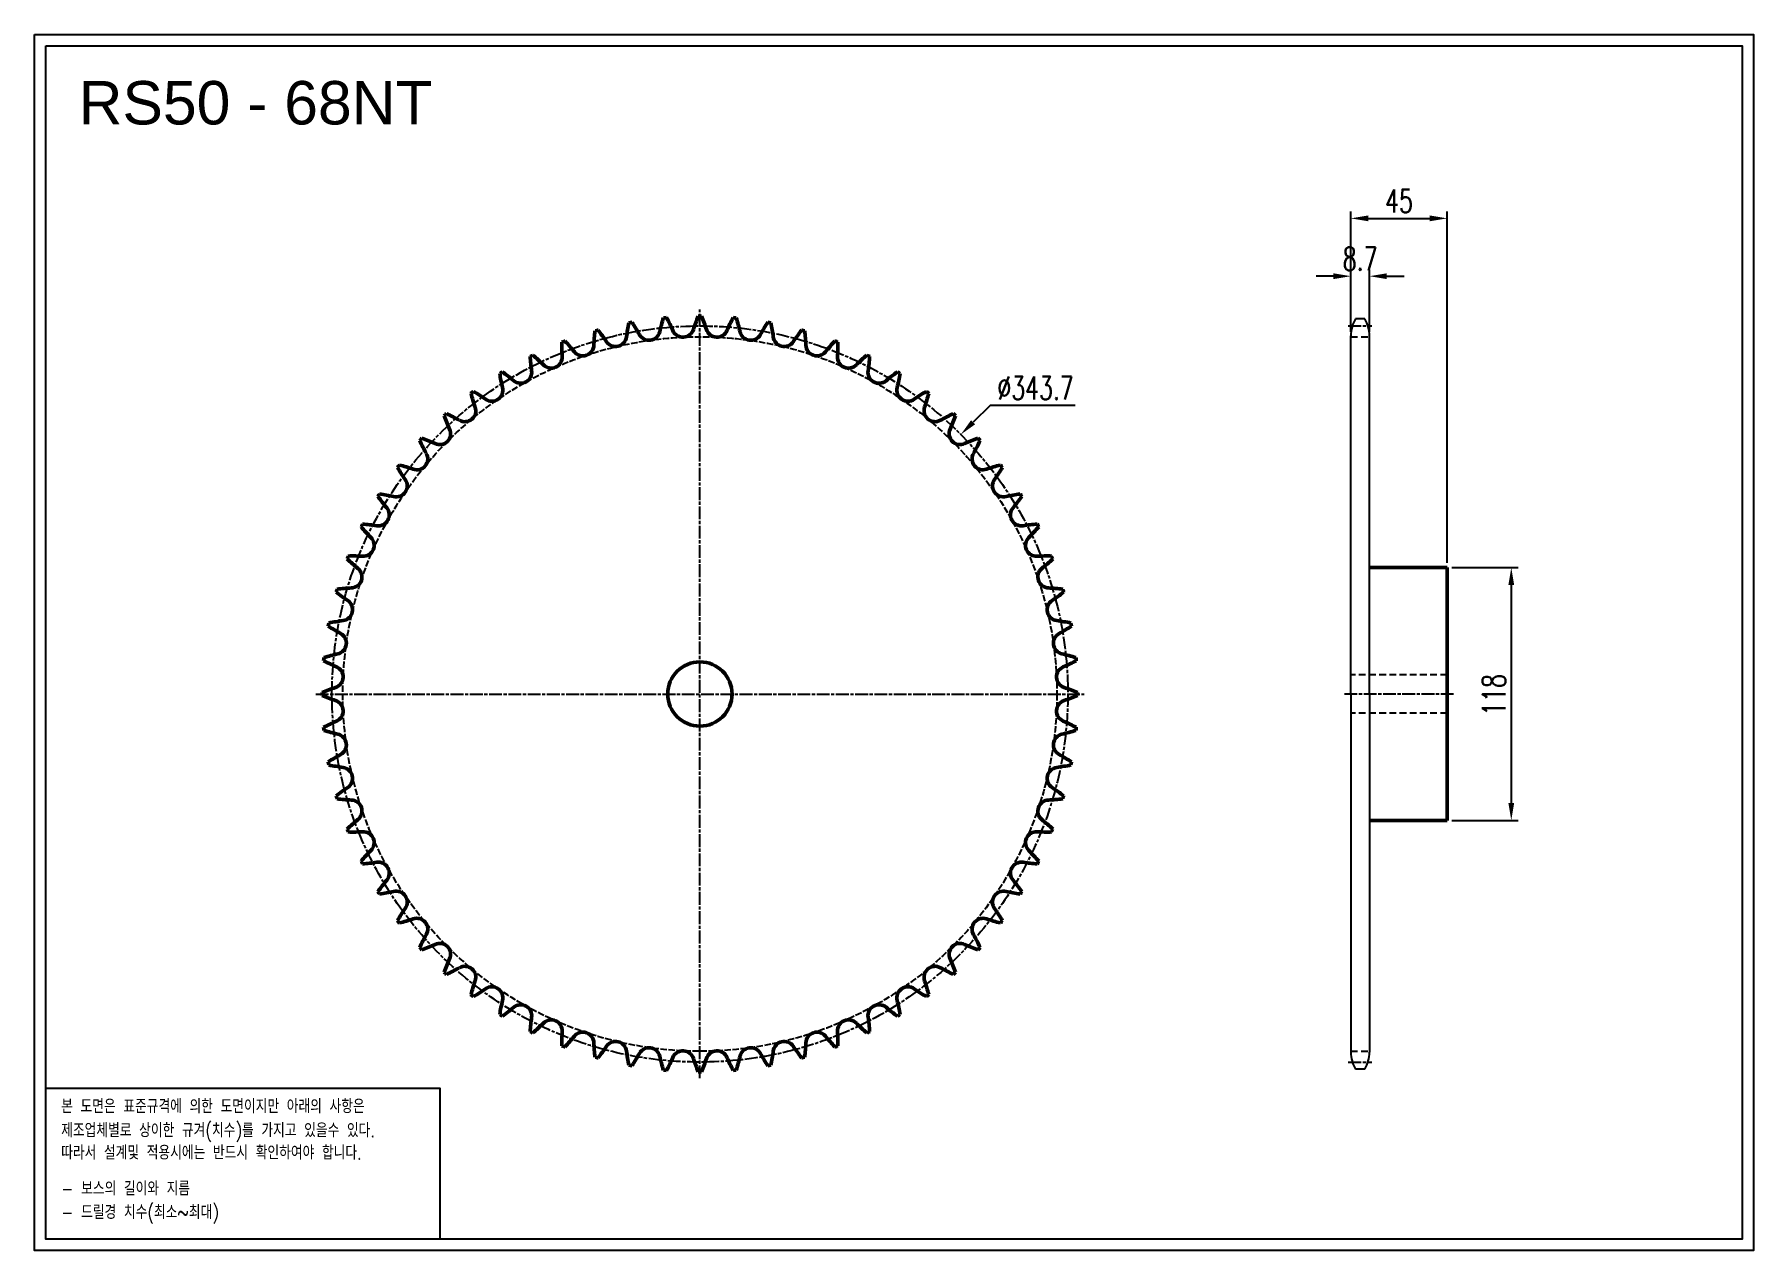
# Model space of a CAD drawing. Header units: millimetres. Extents: x 8896 to 9699, y 3050 to 3618.
import ezdxf

# ---------------------------------------------------------------- set-up
doc = ezdxf.new("R2010")
doc.units = ezdxf.units.MM
for name, pattern in [('AM_ISO02W050', [7.5, 6, -1.5]), ('AM_ISO02W050x2', [3.75, 3, -0.75]), ('AM_ISO08W050', [18, 12, -1.5, 3, -1.5]), ('AM_ISO08W050x2', [9, 6, -0.75, 1.5, -0.75]), ('HIDDEN', [9.525, 6.35, -3.175])]:
    doc.linetypes.add(name, pattern=pattern)
for name, color, linetype, lineweight in [('20', 7, 'Continuous', 50), ('21', 6, 'AM_ISO02W050', 25), ('22', 30, 'AM_ISO08W050', 25), ('23', 40, 'AM_ISO08W050', 25), ('VIS', 7, 'Continuous', 50)]:
    doc.layers.add(name, color=color, linetype=linetype, lineweight=lineweight)
doc.layers.add('HL', color=2, linetype='HIDDEN')
doc.layers.add('S-DIM', color=7, linetype='Continuous')
doc.styles.add('HAN', font='ROMANS.shx', dxfattribs={"width": 0.7, "bigfont": 'whgtxt.shx'})
doc.styles.add('HSG', font='SIMPLEX.shx', dxfattribs={"width": 0.7, "bigfont": 'HSG.shx'})
doc.styles.get("Standard").update_dxf_attribs({"font": 'arial.ttf'})
doc.dimstyles.new('APP23', dxfattribs={"dimscale": 4.5, "dimtxt": 2.4, "dimasz": 1.8, "dimexe": 0.7, "dimexo": 0.5, "dimgap": 0.6, "dimtad": 1, "dimtoh": 1, "dimdec": 1, "dimrnd": 0.01, "dimzin": 9, "dimdsep": 46, "dimtxsty": 'HSG', "dimcen": 0, "dimclrd": 1, "dimclre": 1, "dimclrt": 256, "dimazin": 2, "dimtp": 1, "dimtm": 1, "dimtfac": 0.5, "dimtdec": 1, "dimtix": 1, "dimtofl": 0, "dimtmove": 0, "dimatfit": 3, "dimfxl": 0, "dimtvp": 1, "dimtolj": 2, "dimlwd": -1, "dimlwe": -1, "dimarcsym": 0})

# ---------------------------------------------------------------- blocks, each defined once
blk = doc.blocks.new('*D1')
at = {"layer": 'Defpoints', "color": 0, "transparency": 16777216}
for p in [(9328.7, 3431.39), (9084.92, 3189.06)]:
    blk.add_point(p, dxfattribs=at)
at = {"layer": 'S-DIM', "color": 1, "transparency": 16777216}
for p, q in [((9342.37, 3444.98), (9334.44, 3437.1)), ((9382.15, 3444.98), (9342.37, 3444.98))]:
    blk.add_line(p, q, dxfattribs=at)
blk.add_solid([(9333.49, 3438.06), (9335.39, 3436.14), (9328.7, 3431.39)], dxfattribs=at)
at = {"layer": 'S-DIM', "transparency": 16777216, "insert": (9363.61, 3453.08), "char_height": 10.8, "attachment_point": 5, "style": 'HSG'}
blk.add_mtext('\\A2;∅343.7', dxfattribs=at)
blk = doc.blocks.new('*D2')
at = {"layer": 'Defpoints', "color": 0, "transparency": 16777216}
for p in [(9519.58, 3505.29), (9510.88, 3477.01), (9519.58, 3477.01)]:
    blk.add_point(p, dxfattribs=at)
at = {"layer": 'S-DIM', "color": 1, "transparency": 16777216}
for p, q in [((9502.78, 3505.29), (9494.68, 3505.29)), ((9510.88, 3479.26), (9510.88, 3508.44)), ((9519.58, 3479.26), (9519.58, 3508.44)), ((9527.68, 3505.29), (9535.78, 3505.29))]:
    blk.add_line(p, q, dxfattribs=at)
for points in [[(9502.78, 3506.64), (9502.78, 3503.94), (9510.88, 3505.29)], [(9527.68, 3506.64), (9527.68, 3503.94), (9519.58, 3505.29)]]:
    blk.add_solid(points, dxfattribs=at)
at = {"layer": 'S-DIM', "transparency": 16777216, "insert": (9515.23, 3513.39), "char_height": 10.8, "attachment_point": 5, "style": 'HSG'}
blk.add_mtext('\\A2;8.7', dxfattribs=at)
blk = doc.blocks.new('*D3')
at = {"layer": 'Defpoints', "color": 0, "transparency": 16777216}
for p in [(9555.88, 3532.29), (9510.88, 3477.01), (9555.88, 3369.22)]:
    blk.add_point(p, dxfattribs=at)
at = {"layer": 'S-DIM', "color": 1, "transparency": 16777216}
for p, q in [((9510.88, 3479.26), (9510.88, 3535.44)), ((9555.88, 3371.47), (9555.88, 3535.44)), ((9518.98, 3532.29), (9547.78, 3532.29))]:
    blk.add_line(p, q, dxfattribs=at)
for points in [[(9518.98, 3533.64), (9518.98, 3530.94), (9510.88, 3532.29)], [(9547.78, 3533.64), (9547.78, 3530.94), (9555.88, 3532.29)]]:
    blk.add_solid(points, dxfattribs=at)
at = {"layer": 'S-DIM', "transparency": 16777216, "insert": (9533.38, 3540.39), "char_height": 10.8, "attachment_point": 5, "style": 'HSG'}
blk.add_mtext('\\A2;45', dxfattribs=at)
blk = doc.blocks.new('*D4')
at = {"layer": 'Defpoints', "color": 0, "transparency": 16777216}
for p in [(9555.88, 3369.22), (9555.88, 3251.22), (9585.83, 3251.22)]:
    blk.add_point(p, dxfattribs=at)
at = {"layer": 'S-DIM', "color": 1, "transparency": 16777216}
for p, q in [((9558.13, 3369.22), (9588.98, 3369.22)), ((9585.83, 3361.12), (9585.83, 3259.32)), ((9558.13, 3251.22), (9588.98, 3251.22))]:
    blk.add_line(p, q, dxfattribs=at)
for points in [[(9584.48, 3361.12), (9587.18, 3361.12), (9585.83, 3369.22)], [(9584.48, 3259.32), (9587.18, 3259.32), (9585.83, 3251.22)]]:
    blk.add_solid(points, dxfattribs=at)
at = {"layer": 'S-DIM', "transparency": 16777216, "insert": (9577.73, 3309.8), "char_height": 10.8, "attachment_point": 5, "rotation": 90, "style": 'HSG'}
blk.add_mtext('\\A2;118', dxfattribs=at)

msp = doc.modelspace()

# ---------------------------------------------------------------- linework, layer by layer
for p, q in [((9517.46, 3485.4), (9513.01, 3485.4)), ((9510.88, 3310.22), (9510.88, 3477.47)), ((9519.58, 3310.22), (9519.58, 3477.47)), ((9510.88, 3310.22), (9510.88, 3142.98)), ((9519.58, 3310.22), (9519.58, 3142.98)), ((9517.46, 3135.04), (9513.01, 3135.04))]:
    msp.add_line(p, q)
for points in [[(8895.94, 3618.19), (9699.03, 3618.19), (9699.03, 3050.35), (8895.94, 3050.35)], [(8901.35, 3612.78), (9693.62, 3612.78), (9693.62, 3055.76), (8901.35, 3055.76)]]:
    msp.add_lwpolyline(points, close=True)
at = {"color": 6}
msp.add_lwpolyline([(8901.35, 3126.25), (9085.35, 3126.25), (9085.35, 3055.76), (8901.35, 3055.76)], close=True, dxfattribs=at)
for centre, start, end in [((9526.76, 3477.47), 150, 180), ((9503.71, 3477.47), 0, 30), ((9526.76, 3142.98), 180, 210), ((9503.71, 3142.98), 330, 0)]:
    msp.add_arc(centre, 15.87, start, end)
at = {"layer": '20'}
msp.add_circle((9206.81, 3310.22), 15, dxfattribs=at)
for centre, radius, start, end in [((9271.31, 3460.57), 85.34, 162.77172, 167.27941), ((9206.81, 3310.22), 176.45, 95.05539, 95.53284), ((9115.78, 3446.16), 85.34, 23.30882, 27.81652), ((9284.91, 3453.98), 85.34, 157.4776, 161.98529), ((9206.81, 3310.22), 176.45, 89.76127, 90.23873), ((9128.71, 3453.98), 85.34, 18.01471, 22.5224), ((9297.84, 3446.16), 85.34, 152.18348, 156.69118), ((9206.81, 3310.22), 176.45, 84.46716, 84.94461), ((9142.3, 3460.57), 85.34, 12.72059, 17.22828), ((9242.58, 3469.86), 85.34, 173.35995, 177.86765), ((9206.81, 3310.22), 176.45, 105.64363, 106.12108), ((9092.35, 3427.12), 85.34, 33.89706, 38.40475), ((9257.16, 3465.88), 85.34, 168.06584, 172.57353), ((9206.81, 3310.22), 176.45, 100.34951, 100.82696), ((9103.62, 3437.18), 85.34, 28.60294, 33.11064), ((9183.05, 3480.49), 5.13, 208.60294, 347.27941), ((9198.87, 3481.96), 5.13, 203.30882, 341.98529), ((9214.75, 3481.96), 5.13, 198.01471, 336.69118), ((9230.56, 3480.49), 5.13, 192.72059, 331.39706), ((9309.99, 3437.18), 85.34, 146.88936, 151.39706), ((9206.81, 3310.22), 176.45, 79.17304, 79.65049), ((9156.45, 3465.88), 85.34, 7.42647, 11.93416), ((9321.27, 3427.12), 85.34, 141.59525, 146.10294), ((9206.81, 3310.22), 176.45, 73.87892, 74.35637), ((9171.03, 3469.86), 85.34, 2.13235, 6.64005), ((9227.7, 3472.49), 85.34, 178.65407, 183.16176), ((9206.81, 3310.22), 176.45, 110.93774, 111.4152), ((9082.05, 3416.06), 85.34, 39.19118, 43.69887), ((9152.17, 3473.23), 5.13, 219.19118, 357.86765), ((9167.45, 3477.58), 5.13, 213.89706, 352.57353), ((9246.17, 3477.58), 5.13, 187.42647, 326.10294), ((9261.44, 3473.23), 5.13, 182.13235, 320.80882), ((9331.56, 3416.06), 85.34, 136.30113, 140.80882), ((9206.81, 3310.22), 176.45, 68.5848, 69.06226), ((9185.91, 3472.49), 85.34, 356.83824, 1.34593), ((9206.81, 3310.22), 176.45, 116.23186, 116.70931), ((9212.64, 3473.72), 85.34, 183.94819, 188.45588), ((9072.82, 3404.1), 85.34, 44.48529, 48.99299), ((9137.36, 3467.49), 5.13, 224.48529, 3.16176), ((9276.25, 3467.49), 5.13, 176.83824, 315.51471), ((9340.8, 3404.1), 85.34, 131.00701, 135.51471), ((9206.81, 3310.22), 176.45, 63.29069, 63.76814), ((9200.97, 3473.72), 85.34, 351.54412, 356.05181), ((9206.81, 3310.22), 176.45, 121.52598, 122.00343), ((9197.53, 3473.56), 85.34, 189.24231, 193.75), ((9064.73, 3391.33), 85.34, 49.77941, 54.28711), ((9123.15, 3460.42), 5.13, 229.77941, 8.45588), ((9290.46, 3460.42), 5.13, 171.54412, 310.22059), ((9348.89, 3391.33), 85.34, 125.71289, 130.22059), ((9216.08, 3473.56), 85.34, 346.25, 350.75769), ((9206.81, 3310.22), 176.45, 57.99657, 58.47402), ((9206.81, 3310.22), 176.45, 126.8201, 127.29755), ((9182.5, 3472.01), 85.34, 194.53642, 199.04412), ((9057.85, 3377.88), 85.34, 55.07353, 59.58122), ((9109.65, 3452.06), 5.13, 235.07353, 13.75), ((9303.96, 3452.06), 5.13, 166.25, 304.92647), ((9355.76, 3377.88), 85.34, 120.41878, 124.92647), ((9231.11, 3472.01), 85.34, 340.95588, 345.46358), ((9206.81, 3310.22), 176.45, 52.70245, 53.1799), ((9206.81, 3310.22), 176.45, 132.11422, 132.59167), ((9167.68, 3469.08), 85.34, 199.83054, 204.33824), ((9052.24, 3363.85), 85.34, 60.36765, 64.87534), ((9096.98, 3442.49), 5.13, 240.36765, 19.04412), ((9316.64, 3442.49), 5.13, 160.95588, 299.63235), ((9361.37, 3363.85), 85.34, 115.12466, 119.63235), ((9245.94, 3469.08), 85.34, 335.66176, 340.16946), ((9206.81, 3310.22), 176.45, 47.40833, 47.88578), ((9206.81, 3310.22), 176.45, 137.40833, 137.88578), ((9047.95, 3349.36), 85.34, 65.66176, 70.16946), ((9085.24, 3431.79), 5.13, 245.66176, 24.33824), ((9328.37, 3431.79), 5.13, 155.66176, 294.33824), ((9365.66, 3349.36), 85.34, 109.83054, 114.33824), ((9206.81, 3310.22), 176.45, 42.11422, 42.59167), ((9074.54, 3420.05), 5.13, 250.95588, 29.63235), ((9153.18, 3464.79), 85.34, 205.12466, 209.63235), ((9339.07, 3420.05), 5.13, 150.36765, 289.04412), ((9260.43, 3464.79), 85.34, 330.36765, 334.87534), ((9206.81, 3310.22), 176.45, 142.70245, 143.1799), ((9139.15, 3459.18), 85.34, 210.41878, 214.92647), ((9045.02, 3334.53), 85.34, 70.95588, 75.46358), ((9368.59, 3334.53), 85.34, 104.53642, 109.04412), ((9274.46, 3459.18), 85.34, 325.07353, 329.58122), ((9206.81, 3310.22), 176.45, 36.8201, 37.29755), ((9064.97, 3407.38), 5.13, 256.25, 34.92647), ((9348.64, 3407.38), 5.13, 145.07353, 283.75), ((9056.61, 3393.88), 5.13, 261.54412, 40.22059), ((9206.81, 3310.22), 176.45, 147.99657, 148.47402), ((9125.7, 3452.3), 85.34, 215.71289, 220.22059), ((9043.47, 3319.5), 85.34, 76.25, 80.75769), ((9370.14, 3319.5), 85.34, 99.24231, 103.75), ((9357, 3393.88), 5.13, 139.77941, 278.45588), ((9287.92, 3452.3), 85.34, 319.77941, 324.28711), ((9206.81, 3310.22), 176.45, 31.52598, 32.00343), ((9206.81, 3310.22), 176.45, 153.29069, 153.76814), ((9043.31, 3304.39), 85.34, 81.54412, 86.05181), ((9370.3, 3304.39), 85.34, 93.94819, 98.45588), ((9206.81, 3310.22), 176.45, 26.23186, 26.70931), ((9112.93, 3444.21), 85.34, 221.00701, 225.51471), ((9049.54, 3379.67), 5.13, 266.83824, 45.51471), ((9364.08, 3379.67), 5.13, 134.48529, 273.16176), ((9300.68, 3444.21), 85.34, 314.48529, 318.99299), ((9206.81, 3310.22), 176.45, 158.5848, 159.06226), ((9100.97, 3434.98), 85.34, 226.30113, 230.80882), ((9044.55, 3289.33), 85.34, 86.83824, 91.34593), ((9369.07, 3289.33), 85.34, 88.65407, 93.16176), ((9312.64, 3434.98), 85.34, 309.19118, 313.69887), ((9206.81, 3310.22), 176.45, 20.93774, 21.4152), ((9043.8, 3364.86), 5.13, 272.13235, 50.80882), ((9369.81, 3364.86), 5.13, 129.19118, 267.86765), ((9206.81, 3310.22), 176.45, 163.87892, 164.35637), ((9089.91, 3424.68), 85.34, 231.59525, 236.10294), ((9047.17, 3274.45), 85.34, 92.13235, 96.64005), ((9366.45, 3274.45), 85.34, 83.35995, 87.86765), ((9323.7, 3424.68), 85.34, 303.89706, 308.40475), ((9206.81, 3310.22), 176.45, 15.64363, 16.12108), ((9039.45, 3349.58), 5.13, 277.42647, 56.10294), ((9374.16, 3349.58), 5.13, 123.89706, 262.57353), ((9206.81, 3310.22), 176.45, 169.17304, 169.65049), ((9079.85, 3413.41), 85.34, 236.88936, 241.39706), ((9051.15, 3259.87), 85.34, 97.42647, 101.93416), ((9362.47, 3259.87), 85.34, 78.06584, 82.57353), ((9333.76, 3413.41), 85.34, 298.60294, 303.11064), ((9206.81, 3310.22), 176.45, 10.34951, 10.82696), ((9036.54, 3333.98), 5.13, 282.72059, 61.39706), ((9377.08, 3333.98), 5.13, 118.60294, 257.27941), ((9206.81, 3310.22), 176.45, 174.46716, 174.94461), ((9070.87, 3401.25), 85.34, 242.18348, 246.69118), ((9056.46, 3245.72), 85.34, 102.72059, 107.22828), ((9357.16, 3245.72), 85.34, 72.77172, 77.27941), ((9342.74, 3401.25), 85.34, 293.30882, 297.81652), ((9206.81, 3310.22), 176.45, 5.05539, 5.53284), ((9035.07, 3318.16), 5.13, 288.01471, 66.69118), ((9378.54, 3318.16), 5.13, 113.30882, 251.98529), ((9063.05, 3232.12), 85.34, 108.01471, 112.5224), ((9206.81, 3310.22), 176.45, 179.76127, 180.23873), ((9063.05, 3388.32), 85.34, 247.4776, 251.98529), ((9350.56, 3232.12), 85.34, 67.4776, 71.98529), ((9350.56, 3388.32), 85.34, 288.01471, 292.5224), ((9206.81, 3310.22), 176.45, 359.76127, 0.23873), ((9035.07, 3302.28), 5.13, 293.30882, 71.98529), ((9378.54, 3302.28), 5.13, 108.01471, 246.69118), ((9070.87, 3219.19), 85.34, 113.30882, 117.81652), ((9206.81, 3310.22), 176.45, 185.05539, 185.53284), ((9056.46, 3374.73), 85.34, 252.77172, 257.27941), ((9357.16, 3374.73), 85.34, 282.72059, 287.22828), ((9342.74, 3219.19), 85.34, 62.18348, 66.69118), ((9206.81, 3310.22), 176.45, 354.46716, 354.94461), ((9036.54, 3286.47), 5.13, 298.60294, 77.27941), ((9377.08, 3286.47), 5.13, 102.72059, 241.39706), ((9079.85, 3207.04), 85.34, 118.60294, 123.11064), ((9206.81, 3310.22), 176.45, 190.34951, 190.82696), ((9051.15, 3360.58), 85.34, 258.06584, 262.57353), ((9362.47, 3360.58), 85.34, 277.42647, 281.93416), ((9333.76, 3207.04), 85.34, 56.88936, 61.39706), ((9206.81, 3310.22), 176.45, 349.17304, 349.65049), ((9039.45, 3270.86), 5.13, 303.89706, 82.57353), ((9374.16, 3270.86), 5.13, 97.42647, 236.10294), ((9089.91, 3195.76), 85.34, 123.89706, 128.40475), ((9206.81, 3310.22), 176.45, 195.64363, 196.12108), ((9047.17, 3346), 85.34, 263.35995, 267.86765), ((9043.8, 3255.59), 5.13, 309.19118, 87.86765), ((9369.81, 3255.59), 5.13, 92.13235, 230.80882), ((9366.45, 3346), 85.34, 272.13235, 276.64005), ((9323.7, 3195.76), 85.34, 51.59525, 56.10294), ((9206.81, 3310.22), 176.45, 343.87892, 344.35637), ((9100.97, 3185.47), 85.34, 129.19118, 133.69887), ((9206.81, 3310.22), 176.45, 200.93774, 201.4152), ((9044.55, 3331.12), 85.34, 268.65407, 273.16176), ((9049.54, 3240.78), 5.13, 314.48529, 93.16176), ((9364.08, 3240.78), 5.13, 86.83824, 225.51471), ((9369.07, 3331.12), 85.34, 266.83824, 271.34593), ((9312.64, 3185.47), 85.34, 46.30113, 50.80882), ((9206.81, 3310.22), 176.45, 338.5848, 339.06226), ((9112.93, 3176.23), 85.34, 134.48529, 138.99299), ((9300.68, 3176.23), 85.34, 41.00701, 45.51471), ((9206.81, 3310.22), 176.45, 206.23186, 206.70931), ((9043.31, 3316.06), 85.34, 273.94819, 278.45588), ((9056.61, 3226.57), 5.13, 319.77941, 98.45588), ((9357, 3226.57), 5.13, 81.54412, 220.22059), ((9370.3, 3316.06), 85.34, 261.54412, 266.05181), ((9206.81, 3310.22), 176.45, 333.29069, 333.76814), ((9125.7, 3168.14), 85.34, 139.77941, 144.28711), ((9287.92, 3168.14), 85.34, 35.71289, 40.22059), ((9206.81, 3310.22), 176.45, 211.52598, 212.00343), ((9043.47, 3300.95), 85.34, 279.24231, 283.75), ((9064.97, 3213.07), 5.13, 325.07353, 103.75), ((9348.64, 3213.07), 5.13, 76.25, 214.92647), ((9370.14, 3300.95), 85.34, 256.25, 260.75769), ((9206.81, 3310.22), 176.45, 327.99657, 328.47402), ((9139.15, 3161.27), 85.34, 145.07353, 149.58122), ((9206.81, 3310.22), 176.45, 216.8201, 217.29755), ((9045.02, 3285.92), 85.34, 284.53642, 289.04412), ((9074.54, 3200.39), 5.13, 330.36765, 109.04412), ((9339.07, 3200.39), 5.13, 70.95588, 209.63235), ((9368.59, 3285.92), 85.34, 250.95588, 255.46358), ((9274.46, 3161.27), 85.34, 30.41878, 34.92647), ((9206.81, 3310.22), 176.45, 322.70245, 323.1799), ((9153.18, 3155.66), 85.34, 150.36765, 154.87534), ((9260.43, 3155.66), 85.34, 25.12466, 29.63235), ((9206.81, 3310.22), 176.45, 222.11422, 222.59167), ((9047.95, 3271.09), 85.34, 289.83054, 294.33824), ((9085.24, 3188.66), 5.13, 335.66176, 114.33824), ((9328.37, 3188.66), 5.13, 65.66176, 204.33824), ((9365.66, 3271.09), 85.34, 245.66176, 250.16946), ((9206.81, 3310.22), 176.45, 317.40833, 317.88578), ((9167.68, 3151.37), 85.34, 155.66176, 160.16946), ((9206.81, 3310.22), 176.45, 227.40833, 227.88578), ((9052.24, 3256.6), 85.34, 295.12466, 299.63235), ((9096.98, 3177.96), 5.13, 340.95588, 119.63235), ((9316.64, 3177.96), 5.13, 60.36765, 199.04412), ((9361.37, 3256.6), 85.34, 240.36765, 244.87534), ((9245.94, 3151.37), 85.34, 19.83054, 24.33824), ((9206.81, 3310.22), 176.45, 312.11422, 312.59167), ((9182.5, 3148.44), 85.34, 160.95588, 165.46358), ((9057.85, 3242.57), 85.34, 300.41878, 304.92647), ((9109.65, 3168.39), 5.13, 346.25, 124.92647), ((9303.96, 3168.39), 5.13, 55.07353, 193.75), ((9355.76, 3242.57), 85.34, 235.07353, 239.58122), ((9231.11, 3148.44), 85.34, 14.53642, 19.04412), ((9206.81, 3310.22), 176.45, 232.70245, 233.1799), ((9197.53, 3146.89), 85.34, 166.25, 170.75769), ((9123.15, 3160.03), 5.13, 351.54412, 130.22059), ((9290.46, 3160.03), 5.13, 49.77941, 188.45588), ((9216.08, 3146.89), 85.34, 9.24231, 13.75), ((9206.81, 3310.22), 176.45, 306.8201, 307.29755), ((9206.81, 3310.22), 176.45, 237.99657, 238.47402), ((9064.73, 3229.11), 85.34, 305.71289, 310.22059), ((9212.64, 3146.73), 85.34, 171.54412, 176.05181), ((9072.82, 3216.35), 85.34, 311.00701, 315.51471), ((9137.36, 3152.95), 5.13, 356.83824, 135.51471), ((9276.25, 3152.95), 5.13, 44.48529, 183.16176), ((9340.8, 3216.35), 85.34, 224.48529, 228.99299), ((9200.97, 3146.73), 85.34, 3.94819, 8.45588), ((9348.89, 3229.11), 85.34, 229.77941, 234.28711), ((9206.81, 3310.22), 176.45, 301.52598, 302.00343), ((9206.81, 3310.22), 176.45, 243.29069, 243.76814), ((9227.7, 3147.96), 85.34, 176.83824, 181.34593), ((9082.05, 3204.39), 85.34, 316.30113, 320.80882), ((9152.17, 3147.22), 5.13, 2.13235, 140.80882), ((9261.44, 3147.22), 5.13, 39.19118, 177.86765), ((9331.56, 3204.39), 85.34, 219.19118, 223.69887), ((9185.91, 3147.96), 85.34, 358.65407, 3.16176), ((9206.81, 3310.22), 176.45, 296.23186, 296.70931), ((9206.81, 3310.22), 176.45, 248.5848, 249.06226), ((9242.58, 3150.58), 85.34, 182.13235, 186.64005), ((9206.81, 3310.22), 176.45, 253.87892, 254.35637), ((9092.35, 3193.33), 85.34, 321.59525, 326.10294), ((9167.45, 3142.87), 5.13, 7.42647, 146.10294), ((9257.16, 3154.56), 85.34, 187.42647, 191.93416), ((9103.62, 3183.27), 85.34, 326.88936, 331.39706), ((9183.05, 3139.95), 5.13, 12.72059, 151.39706), ((9271.31, 3159.88), 85.34, 192.72059, 197.22828), ((9115.78, 3174.29), 85.34, 332.18348, 336.69118), ((9198.87, 3138.49), 5.13, 18.01471, 156.69118), ((9284.91, 3166.47), 85.34, 198.01471, 202.5224), ((9128.71, 3166.47), 85.34, 337.4776, 341.98529), ((9214.75, 3138.49), 5.13, 23.30882, 161.98529), ((9297.84, 3174.29), 85.34, 203.30882, 207.81652), ((9142.3, 3159.88), 85.34, 342.77172, 347.27941), ((9230.56, 3139.95), 5.13, 28.60294, 167.27941), ((9309.99, 3183.27), 85.34, 208.60294, 213.11064), ((9156.45, 3154.56), 85.34, 348.06584, 352.57353), ((9246.17, 3142.87), 5.13, 33.89706, 172.57353), ((9321.27, 3193.33), 85.34, 213.89706, 218.40475), ((9206.81, 3310.22), 176.45, 285.64363, 286.12108), ((9171.03, 3150.58), 85.34, 353.35995, 357.86765), ((9206.81, 3310.22), 176.45, 290.93774, 291.4152), ((9206.81, 3310.22), 176.45, 259.17304, 259.65049), ((9206.81, 3310.22), 176.45, 264.46716, 264.94461), ((9206.81, 3310.22), 176.45, 269.76127, 270.23873), ((9206.81, 3310.22), 176.45, 275.05539, 275.53284), ((9206.81, 3310.22), 176.45, 280.34951, 280.82696)]:
    msp.add_arc(centre, radius, start, end, dxfattribs=at)
at = {"layer": '21', "linetype": 'AM_ISO02W050x2'}
msp.add_circle((9206.81, 3310.22), 166.79, dxfattribs=at)
at = {"layer": '22', "linetype": 'AM_ISO08W050x2'}
for p, q in [((9509.71, 3482.09), (9520.76, 3482.09)), ((9558.91, 3310.22), (9507.86, 3310.22)), ((9509.71, 3138.35), (9520.76, 3138.35))]:
    msp.add_line(p, q, dxfattribs=at)
msp.add_circle((9206.81, 3310.22), 171.87, dxfattribs=at)
at = {"layer": '23', "linetype": 'AM_ISO08W050x2'}
for p, q in [((9206.81, 3130.78), (9206.81, 3489.67)), ((9027.36, 3310.22), (9386.25, 3310.22))]:
    msp.add_line(p, q, dxfattribs=at)
at = {"layer": 'HL', "ltscale": 0.5}
for p, q in [((9510.88, 3477.01), (9519.58, 3477.01)), ((9555.88, 3319.22), (9510.88, 3319.22)), ((9555.88, 3301.22), (9510.88, 3301.22)), ((9510.88, 3143.44), (9519.58, 3143.44))]:
    msp.add_line(p, q, dxfattribs=at)
at = {"layer": 'VIS'}
for p, q in [((9555.88, 3369.22), (9519.58, 3369.22)), ((9555.88, 3369.22), (9555.88, 3251.22)), ((9555.88, 3251.22), (9519.58, 3251.22))]:
    msp.add_line(p, q, dxfattribs=at)

# ---------------------------------------------------------------- texts
msp.add_text('RS50 - 68NT', height=20.28).set_placement((8916.62, 3576.14))
at = {"color": 6, "style": 'HAN', "width": 0.8}
for s, p in [('본 도면은 표준규격에 의한 도면이지만 아래의 사항은', (8908.46, 3114.5)), ('제조업체별로 상이한 규겨(치수)를 가지고 있을수 있다.', (8908.46, 3103.29)), ('따라서 설계및 적용시에는 반드시 확인하여야 합니다.', (8908.46, 3092.87)), ('- 보스의 길이와 지름', (8908.46, 3076.1)), ('- 드릴경 치수(최소~최대)', (8908.46, 3065.08))]:
    msp.add_text(s, height=6.4696, dxfattribs=at).set_placement(p)

# ---------------------------------------------------------------- dimensions: what is measured, and where the dimension line sits
at = {"layer": 'S-DIM'}
dim = msp.add_linear_dim(base=(9555.88, 3532.29), p1=(9510.88, 3477.01), p2=(9555.88, 3369.22), dimstyle='APP23', dxfattribs=at)
dim.commit()
dim.dimension.update_dxf_attribs({"geometry": '*D3', "text_midpoint": (9533.38, 3540.39)})
dim = msp.add_linear_dim(base=(9519.58, 3505.29), p1=(9510.88, 3477.01), p2=(9519.58, 3477.01), dimstyle='APP23', dxfattribs=at)
dim.commit()
dim.dimension.update_dxf_attribs({"geometry": '*D2', "text_midpoint": (9515.23, 3505.29), "dimtype": 128})
at = {"layer": 'S-DIM', "color": 3}
dim = msp.add_diameter_dim_2p(p1=(9084.92, 3189.06), p2=(9328.7, 3431.39), dimstyle='APP23', dxfattribs=at)
dim.commit()
dim.dimension.update_dxf_attribs({"geometry": '*D1', "text_midpoint": (9363.61, 3444.98), "dimtype": 131})
at = {"layer": 'S-DIM'}
dim = msp.add_linear_dim(base=(9585.83, 3251.22), p1=(9555.88, 3369.22), p2=(9555.88, 3251.22), angle=90, dimstyle='APP23', dxfattribs=at)
dim.commit()
dim.dimension.update_dxf_attribs({"geometry": '*D4', "text_midpoint": (9585.83, 3309.8), "dimtype": 128})

doc.saveas('drawing.dxf')
